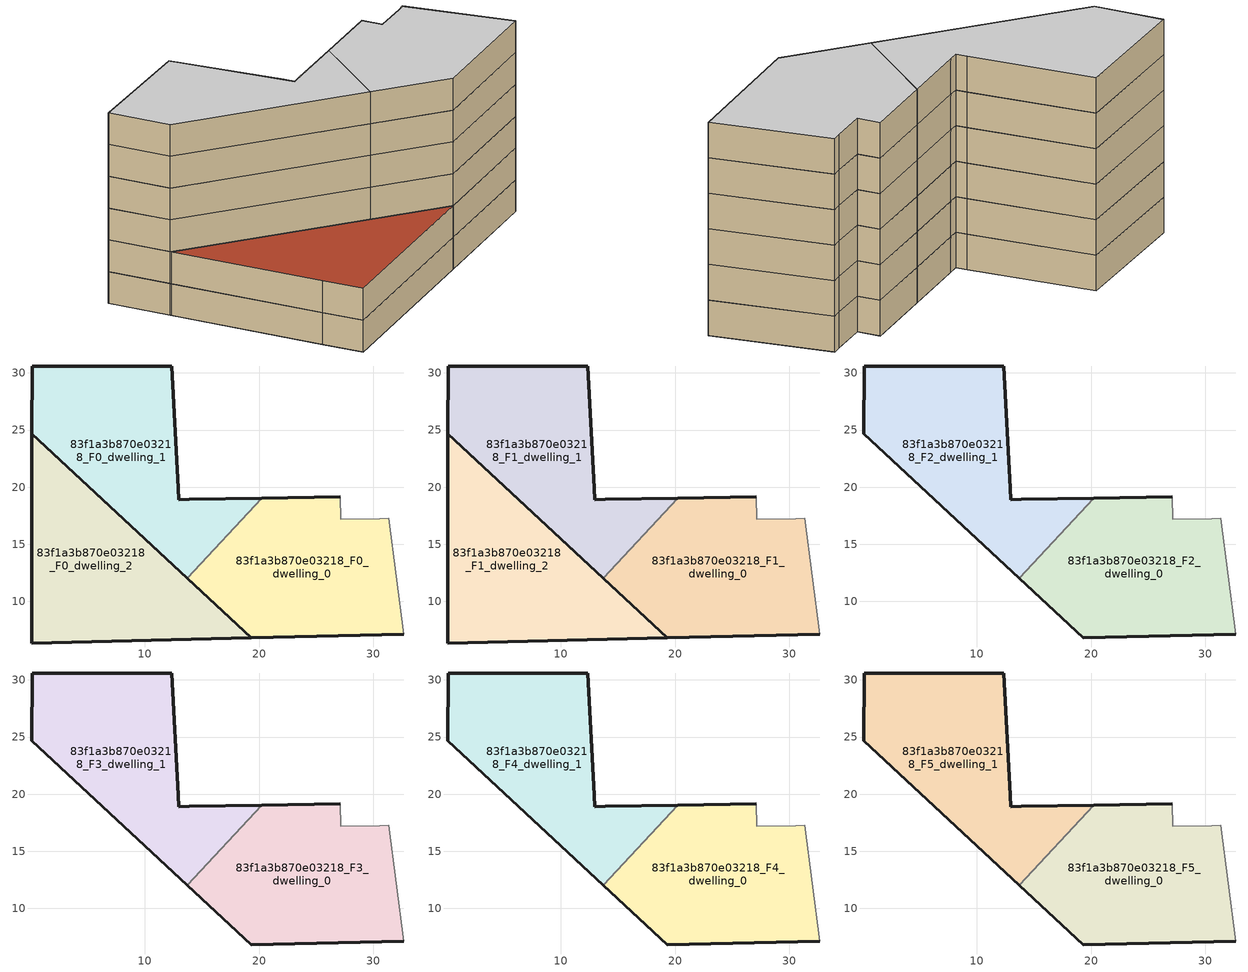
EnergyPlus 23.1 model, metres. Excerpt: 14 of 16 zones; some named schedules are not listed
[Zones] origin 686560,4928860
83f1a3b870e03218_F0_dwelling_0
 floor ground (EU_floor_Construction): 32.69,7.09 31.36,17.26 30.55,17.21 27.16,17.2 27.13,19.14 20.22,19.03 13.69,12.03 19.32,6.78 z0
 wall outside (EU_wall_Construction): 32.69,7.09 19.32,6.78 13.69,12.03 / 20.22,19.03 27.13,19.14 z0:3
 wall adiabatic (EU_wall_Construction): 27.13,19.14 27.16,17.2 30.55,17.21 31.36,17.26 32.69,7.09 z0:3
 wall to 83f1a3b870e03218_F0_dwelling_1 (EU_wall_Construction): 13.69,12.03 20.22,19.03 z0:3
83f1a3b870e03218_F0_dwelling_1
 floor ground (EU_floor_Construction): 13.69,12.03 20.22,19.03 13.87,18.92 12.96,18.9 12.92,19.88 12.34,30.57 0.11,30.61 0.1,24.69 z0
 wall outside (EU_wall_Construction): 13.69,12.03 0.1,24.69 0.11,30.61 12.34,30.57 12.92,19.88 12.96,18.9 13.87,18.92 20.22,19.03 z0:3
83f1a3b870e03218_F0_dwelling_2
 floor ground (EU_floor_Construction): 19.32,6.78 0.1,24.69 0.06,10.15 0.1,6.34 z0
 wall outside (EU_wall_Construction): 0.1,24.69 19.32,6.78 0.1,6.34 0.06,10.15 0.1,24.69 z0:3
83f1a3b870e03218_F1_dwelling_0
 floor to 83f1a3b870e03218_F0_dwelling_0 (EU_floor_Construction): 32.69,7.09 31.36,17.26 30.55,17.21 27.16,17.2 27.13,19.14 20.22,19.03 13.69,12.03 19.32,6.78 z3
 wall outside (EU_wall_Construction): 32.69,7.09 19.32,6.78 13.69,12.03 / 20.22,19.03 27.13,19.14 z3:6
 wall adiabatic (EU_wall_Construction): 27.13,19.14 27.16,17.2 30.55,17.21 31.36,17.26 32.69,7.09 z3:6
 wall to 83f1a3b870e03218_F1_dwelling_1 (EU_wall_Construction): 13.69,12.03 20.22,19.03 z3:6
83f1a3b870e03218_F1_dwelling_1
 floor to 83f1a3b870e03218_F0_dwelling_1 (EU_floor_Construction): 13.69,12.03 20.22,19.03 13.87,18.92 12.96,18.9 12.92,19.88 12.34,30.57 0.11,30.61 0.1,24.69 z3
 wall outside (EU_wall_Construction): 13.69,12.03 0.1,24.69 0.11,30.61 12.34,30.57 12.92,19.88 12.96,18.9 13.87,18.92 20.22,19.03 z3:6
83f1a3b870e03218_F1_dwelling_2
 floor to 83f1a3b870e03218_F0_dwelling_2 (EU_floor_Construction): 19.32,6.78 0.1,24.69 0.06,10.15 0.1,6.34 z3
 wall outside (EU_wall_Construction): 0.1,24.69 19.32,6.78 0.1,6.34 0.06,10.15 0.1,24.69 z3:6
 roof outside (EU_roof_Construction): 19.32,6.78 0.1,6.34 0.06,10.15 0.1,24.69 z6
83f1a3b870e03218_F2_dwelling_0
 floor to 83f1a3b870e03218_F1_dwelling_0 (EU_floor_Construction): 32.69,7.09 31.36,17.26 30.55,17.21 27.16,17.2 27.13,19.14 20.22,19.03 13.69,12.03 19.32,6.78 z6
 wall outside (EU_wall_Construction): 32.69,7.09 19.32,6.78 13.69,12.03 / 20.22,19.03 27.13,19.14 z6:9
 wall adiabatic (EU_wall_Construction): 27.13,19.14 27.16,17.2 30.55,17.21 31.36,17.26 32.69,7.09 z6:9
 wall to 83f1a3b870e03218_F2_dwelling_1 (EU_wall_Construction): 13.69,12.03 20.22,19.03 z6:9
83f1a3b870e03218_F2_dwelling_1
 floor to 83f1a3b870e03218_F1_dwelling_1 (EU_floor_Construction): 13.69,12.03 20.22,19.03 13.87,18.92 12.96,18.9 12.92,19.88 12.34,30.57 0.11,30.61 0.1,24.69 z6
 wall outside (EU_wall_Construction): 13.69,12.03 0.1,24.69 0.11,30.61 12.34,30.57 12.92,19.88 12.96,18.9 13.87,18.92 20.22,19.03 z6:9
83f1a3b870e03218_F3_dwelling_0
 floor to 83f1a3b870e03218_F2_dwelling_0 (EU_floor_Construction): 32.69,7.09 31.36,17.26 30.55,17.21 27.16,17.2 27.13,19.14 20.22,19.03 13.69,12.03 19.32,6.78 z9
 wall outside (EU_wall_Construction): 32.69,7.09 19.32,6.78 13.69,12.03 / 20.22,19.03 27.13,19.14 z9:12
 wall adiabatic (EU_wall_Construction): 27.13,19.14 27.16,17.2 30.55,17.21 31.36,17.26 32.69,7.09 z9:12
 wall to 83f1a3b870e03218_F3_dwelling_1 (EU_wall_Construction): 13.69,12.03 20.22,19.03 z9:12
83f1a3b870e03218_F3_dwelling_1
 floor to 83f1a3b870e03218_F2_dwelling_1 (EU_floor_Construction): 13.69,12.03 20.22,19.03 13.87,18.92 12.96,18.9 12.92,19.88 12.34,30.57 0.11,30.61 0.1,24.69 z9
 wall outside (EU_wall_Construction): 13.69,12.03 0.1,24.69 0.11,30.61 12.34,30.57 12.92,19.88 12.96,18.9 13.87,18.92 20.22,19.03 z9:12
83f1a3b870e03218_F4_dwelling_0
 floor to 83f1a3b870e03218_F3_dwelling_0 (EU_floor_Construction): 32.69,7.09 31.36,17.26 30.55,17.21 27.16,17.2 27.13,19.14 20.22,19.03 13.69,12.03 19.32,6.78 z12
 wall outside (EU_wall_Construction): 32.69,7.09 19.32,6.78 13.69,12.03 / 20.22,19.03 27.13,19.14 z12:15
 wall adiabatic (EU_wall_Construction): 27.13,19.14 27.16,17.2 30.55,17.21 31.36,17.26 32.69,7.09 z12:15
 wall to 83f1a3b870e03218_F4_dwelling_1 (EU_wall_Construction): 13.69,12.03 20.22,19.03 z12:15
83f1a3b870e03218_F4_dwelling_1
 floor to 83f1a3b870e03218_F3_dwelling_1 (EU_floor_Construction): 13.69,12.03 20.22,19.03 13.87,18.92 12.96,18.9 12.92,19.88 12.34,30.57 0.11,30.61 0.1,24.69 z12
 wall outside (EU_wall_Construction): 13.69,12.03 0.1,24.69 0.11,30.61 12.34,30.57 12.92,19.88 12.96,18.9 13.87,18.92 20.22,19.03 z12:15
83f1a3b870e03218_F5_dwelling_0
 floor to 83f1a3b870e03218_F4_dwelling_0 (EU_floor_Construction): 32.69,7.09 31.36,17.26 30.55,17.21 27.16,17.2 27.13,19.14 20.22,19.03 13.69,12.03 19.32,6.78 z15
 wall outside (EU_wall_Construction): 32.69,7.09 19.32,6.78 13.69,12.03 / 20.22,19.03 27.13,19.14 z15:18
 wall adiabatic (EU_wall_Construction): 27.13,19.14 27.16,17.2 30.55,17.21 31.36,17.26 32.69,7.09 z15:18
 wall to 83f1a3b870e03218_F5_dwelling_1 (EU_wall_Construction): 13.69,12.03 20.22,19.03 z15:18
 ceiling to 83f1a3b870e03218_F6_dwelling_0 (EU_floor_Construction): 31.36,17.26 32.69,7.09 19.32,6.78 13.69,12.03 20.22,19.03 27.13,19.14 27.16,17.2 30.55,17.21 z18
83f1a3b870e03218_F5_dwelling_1
 floor to 83f1a3b870e03218_F4_dwelling_1 (EU_floor_Construction): 13.69,12.03 20.22,19.03 13.87,18.92 12.96,18.9 12.92,19.88 12.34,30.57 0.11,30.61 0.1,24.69 z15
 wall outside (EU_wall_Construction): 13.69,12.03 0.1,24.69 0.11,30.61 12.34,30.57 12.92,19.88 12.96,18.9 13.87,18.92 20.22,19.03 z15:18
 ceiling to 83f1a3b870e03218_F6_dwelling_1 (EU_floor_Construction): 12.34,30.57 12.92,19.88 12.96,18.9 13.87,18.92 20.22,19.03 13.69,12.03 0.1,24.69 0.11,30.61 z18
[Building]
EU S2 Campaign: North Axis=0; Terrain=City; Solar Distribution=FullExterior
[Site:Location]
Bologna: Latitude=44.5; Longitude=11.25; Time Zone=1; Elevation=37
[SizingPeriod:WeatherFileDays]
AnnualSizingPeriod: Begin Month=1; Begin Day of Month=1; End Month=12; End Day of Month=31; Day of Week for Start Day=Monday; Use Weather File Daylight Saving Period=No; Use Weather File Rain and Snow Indicators=No
[MATERIAL]
EU_InternalMass_Material: Roughness=MediumRough; Thickness=0.1; Conductivity=1; Density=1800; Specific Heat=900; Thermal Absorptance=0.9; Solar Absorptance=0.7; Visible Absorptance=0.7
[MATERIAL:NOMASS] Roughness=MediumRough; Thermal Absorptance=0.9; Solar Absorptance=0.7; Visible Absorptance=0.7
Name | Thermal Resistance
EU_wall_NoMass | 0.905828
EU_roof_NoMass | 0.37593
EU_floor_NoMass | 0.67114
[CONSTRUCTION]
EU_wall_Construction: EU_wall_NoMass
EU_roof_Construction: EU_roof_NoMass
EU_floor_Construction: EU_floor_NoMass
EU_InternalMass_Construction: EU_InternalMass_Material
[ZONE] Type=1; Multiplier=1; Ceiling Height=autocalculate; Floor Area=autocalculate; Part of Total Floor Area=Yes
Name | Volume
83f1a3b870e03218_F0_dwelling_0; 83f1a3b870e03218_F1_dwelling_0; 83f1a3b870e03218_F2_dwelling_0; 83f1a3b870e03218_F3_dwelling_0; 83f1a3b870e03218_F4_dwelling_0; 83f1a3b870e03218_F5_dwelling_0 | 529.904
83f1a3b870e03218_F0_dwelling_1 | 529.924
83f1a3b870e03218_F1_dwelling_1; 83f1a3b870e03218_F2_dwelling_1; 83f1a3b870e03218_F3_dwelling_1; 83f1a3b870e03218_F4_dwelling_1; 83f1a3b870e03218_F5_dwelling_1 | 529.923
83f1a3b870e03218_F0_dwelling_2 | 529.918
83f1a3b870e03218_F1_dwelling_2 | 529.917
[INTERNALMASS] Construction=EU_InternalMass_Construction
Name | Zone or ZoneList | Surface Area
83f1a3b870e03218_F0_dwelling_0_EU_InternalMass | 83f1a3b870e03218_F0_dwelling_0 | 176.636
83f1a3b870e03218_F0_dwelling_1_EU_InternalMass | 83f1a3b870e03218_F0_dwelling_1 | 176.639
83f1a3b870e03218_F0_dwelling_2_EU_InternalMass | 83f1a3b870e03218_F0_dwelling_2 | 176.64
83f1a3b870e03218_F1_dwelling_0_EU_InternalMass | 83f1a3b870e03218_F1_dwelling_0 | 176.636
83f1a3b870e03218_F1_dwelling_1_EU_InternalMass | 83f1a3b870e03218_F1_dwelling_1 | 176.639
83f1a3b870e03218_F1_dwelling_2_EU_InternalMass | 83f1a3b870e03218_F1_dwelling_2 | 176.64
83f1a3b870e03218_F2_dwelling_0_EU_InternalMass | 83f1a3b870e03218_F2_dwelling_0 | 264.959
83f1a3b870e03218_F2_dwelling_1_EU_InternalMass | 83f1a3b870e03218_F2_dwelling_1 | 264.946
83f1a3b870e03218_F3_dwelling_0_EU_InternalMass | 83f1a3b870e03218_F3_dwelling_0 | 264.959
83f1a3b870e03218_F3_dwelling_1_EU_InternalMass | 83f1a3b870e03218_F3_dwelling_1 | 264.946
83f1a3b870e03218_F4_dwelling_0_EU_InternalMass | 83f1a3b870e03218_F4_dwelling_0 | 264.959
83f1a3b870e03218_F4_dwelling_1_EU_InternalMass | 83f1a3b870e03218_F4_dwelling_1 | 264.946
83f1a3b870e03218_F5_dwelling_0_EU_InternalMass | 83f1a3b870e03218_F5_dwelling_0 | 264.959
83f1a3b870e03218_F5_dwelling_1_EU_InternalMass | 83f1a3b870e03218_F5_dwelling_1 | 264.946
[OTHEREQUIPMENT] Fuel Type=Electricity; Design Level Calculation Method=Watts/Area; Power per Zone Floor Area=1; Fraction Latent=0; Fraction Radiant=0; Fraction Lost=0; Carbon Dioxide Generation Rate=0; EndUse Subcategory=EU_Step8_InternalGains
Name | Zone or ZoneList or Space or SpaceList | Schedule
EU_Step8_InternalGain_83f1a3b870e03218_F0_dwelling_0_f000 | 83f1a3b870e03218_F0_dwelling_0 | EU_Step8_GainSchedule_83f1a3b870e03218_F0_dwelling_0_f000
EU_Step8_InternalGain_83f1a3b870e03218_F0_dwelling_1_f000 | 83f1a3b870e03218_F0_dwelling_1 | EU_Step8_GainSchedule_83f1a3b870e03218_F0_dwelling_1_f000
EU_Step8_InternalGain_83f1a3b870e03218_F0_dwelling_2_f000 | 83f1a3b870e03218_F0_dwelling_2 | EU_Step8_GainSchedule_83f1a3b870e03218_F0_dwelling_2_f000
EU_Step8_InternalGain_83f1a3b870e03218_F1_dwelling_0_f000 | 83f1a3b870e03218_F1_dwelling_0 | EU_Step8_GainSchedule_83f1a3b870e03218_F1_dwelling_0_f000
EU_Step8_InternalGain_83f1a3b870e03218_F1_dwelling_1_f000 | 83f1a3b870e03218_F1_dwelling_1 | EU_Step8_GainSchedule_83f1a3b870e03218_F1_dwelling_1_f000
EU_Step8_InternalGain_83f1a3b870e03218_F1_dwelling_2_f000 | 83f1a3b870e03218_F1_dwelling_2 | EU_Step8_GainSchedule_83f1a3b870e03218_F1_dwelling_2_f000
EU_Step8_InternalGain_83f1a3b870e03218_F2_dwelling_0_f000 | 83f1a3b870e03218_F2_dwelling_0 | EU_Step8_GainSchedule_83f1a3b870e03218_F2_dwelling_0_f000
EU_Step8_InternalGain_83f1a3b870e03218_F2_dwelling_1_f000 | 83f1a3b870e03218_F2_dwelling_1 | EU_Step8_GainSchedule_83f1a3b870e03218_F2_dwelling_1_f000
EU_Step8_InternalGain_83f1a3b870e03218_F3_dwelling_0_f000 | 83f1a3b870e03218_F3_dwelling_0 | EU_Step8_GainSchedule_83f1a3b870e03218_F3_dwelling_0_f000
EU_Step8_InternalGain_83f1a3b870e03218_F3_dwelling_1_f000 | 83f1a3b870e03218_F3_dwelling_1 | EU_Step8_GainSchedule_83f1a3b870e03218_F3_dwelling_1_f000
EU_Step8_InternalGain_83f1a3b870e03218_F4_dwelling_0_f000 | 83f1a3b870e03218_F4_dwelling_0 | EU_Step8_GainSchedule_83f1a3b870e03218_F4_dwelling_0_f000
EU_Step8_InternalGain_83f1a3b870e03218_F4_dwelling_1_f000 | 83f1a3b870e03218_F4_dwelling_1 | EU_Step8_GainSchedule_83f1a3b870e03218_F4_dwelling_1_f000
EU_Step8_InternalGain_83f1a3b870e03218_F5_dwelling_0_f000 | 83f1a3b870e03218_F5_dwelling_0 | EU_Step8_GainSchedule_83f1a3b870e03218_F5_dwelling_0_f000
EU_Step8_InternalGain_83f1a3b870e03218_F5_dwelling_1_f000 | 83f1a3b870e03218_F5_dwelling_1 | EU_Step8_GainSchedule_83f1a3b870e03218_F5_dwelling_1_f000
[ZONEVENTILATION:DESIGNFLOWRATE] Schedule=EU_AlwaysOn; Design Flow Rate Calculation Method=AirChanges/Hour; Air Changes per Hour=0.73129; Ventilation Type=Natural; Fan Pressure Rise=0; Fan Total Efficiency=1; Constant Term Coefficient=1; Temperature Term Coefficient=0; Velocity Term Coefficient=0; Velocity Squared Term Coefficient=0; Minimum Indoor Temperature=-100; Maximum Indoor Temperature=100; Delta Temperature=-100; Minimum Outdoor Temperature=-100; Maximum Outdoor Temperature=100; Maximum Wind Speed=40
Name | Zone or ZoneList or Space or SpaceList
EU_ConstantAir_83f1a3b870e03218_F0_dwelling_0 | 83f1a3b870e03218_F0_dwelling_0
EU_ConstantAir_83f1a3b870e03218_F0_dwelling_1 | 83f1a3b870e03218_F0_dwelling_1
EU_ConstantAir_83f1a3b870e03218_F0_dwelling_2 | 83f1a3b870e03218_F0_dwelling_2
EU_ConstantAir_83f1a3b870e03218_F1_dwelling_0 | 83f1a3b870e03218_F1_dwelling_0
EU_ConstantAir_83f1a3b870e03218_F1_dwelling_1 | 83f1a3b870e03218_F1_dwelling_1
EU_ConstantAir_83f1a3b870e03218_F1_dwelling_2 | 83f1a3b870e03218_F1_dwelling_2
EU_ConstantAir_83f1a3b870e03218_F2_dwelling_0 | 83f1a3b870e03218_F2_dwelling_0
EU_ConstantAir_83f1a3b870e03218_F2_dwelling_1 | 83f1a3b870e03218_F2_dwelling_1
EU_ConstantAir_83f1a3b870e03218_F3_dwelling_0 | 83f1a3b870e03218_F3_dwelling_0
EU_ConstantAir_83f1a3b870e03218_F3_dwelling_1 | 83f1a3b870e03218_F3_dwelling_1
EU_ConstantAir_83f1a3b870e03218_F4_dwelling_0 | 83f1a3b870e03218_F4_dwelling_0
EU_ConstantAir_83f1a3b870e03218_F4_dwelling_1 | 83f1a3b870e03218_F4_dwelling_1
EU_ConstantAir_83f1a3b870e03218_F5_dwelling_0 | 83f1a3b870e03218_F5_dwelling_0
EU_ConstantAir_83f1a3b870e03218_F5_dwelling_1 | 83f1a3b870e03218_F5_dwelling_1
[HVACTEMPLATE:THERMOSTAT] Constant Heating Setpoint=20; Constant Cooling Setpoint=50
EU_HeatOnly_83f1a3b870e03218_F0_dwelling_0; EU_HeatOnly_83f1a3b870e03218_F0_dwelling_1; EU_HeatOnly_83f1a3b870e03218_F0_dwelling_2; EU_HeatOnly_83f1a3b870e03218_F1_dwelling_0; EU_HeatOnly_83f1a3b870e03218_F1_dwelling_1; EU_HeatOnly_83f1a3b870e03218_F1_dwelling_2; EU_HeatOnly_83f1a3b870e03218_F2_dwelling_0; EU_HeatOnly_83f1a3b870e03218_F2_dwelling_1; EU_HeatOnly_83f1a3b870e03218_F3_dwelling_0; EU_HeatOnly_83f1a3b870e03218_F3_dwelling_1; EU_HeatOnly_83f1a3b870e03218_F4_dwelling_0; EU_HeatOnly_83f1a3b870e03218_F4_dwelling_1; EU_HeatOnly_83f1a3b870e03218_F5_dwelling_0; EU_HeatOnly_83f1a3b870e03218_F5_dwelling_1; EU_HeatOnly_83f1a3b870e03218_F6_dwelling_0; EU_HeatOnly_83f1a3b870e03218_F6_dwelling_1
[HVACTEMPLATE:ZONE:IDEALLOADSAIRSYSTEM] System Availability Schedule=EU_AlwaysOn; Maximum Heating Supply Air Temperature=50; Minimum Cooling Supply Air Temperature=13; Maximum Heating Supply Air Humidity Ratio=0.0156; Minimum Cooling Supply Air Humidity Ratio=0.0077; Heating Limit=NoLimit; Cooling Limit=NoLimit; Heating Availability Schedule=EU_AlwaysOn; Cooling Availability Schedule=EU_CoolingOff; Dehumidification Control Type=ConstantSensibleHeatRatio; Cooling Sensible Heat Ratio=0.7; Dehumidification Setpoint=60; Humidification Control Type=None; Humidification Setpoint=30; Outdoor Air Method=None; Outdoor Air Flow Rate per Person=0.00944; Outdoor Air Flow Rate per Zone Floor Area=0; Outdoor Air Flow Rate per Zone=0; Demand Controlled Ventilation Type=None; Outdoor Air Economizer Type=NoEconomizer; Heat Recovery Type=None; Sensible Heat Recovery Effectiveness=0.7; Latent Heat Recovery Effectiveness=0.65
Name | Template Thermostat
83f1a3b870e03218_F0_dwelling_0 | EU_HeatOnly_83f1a3b870e03218_F0_dwelling_0
83f1a3b870e03218_F0_dwelling_1 | EU_HeatOnly_83f1a3b870e03218_F0_dwelling_1
83f1a3b870e03218_F0_dwelling_2 | EU_HeatOnly_83f1a3b870e03218_F0_dwelling_2
83f1a3b870e03218_F1_dwelling_0 | EU_HeatOnly_83f1a3b870e03218_F1_dwelling_0
83f1a3b870e03218_F1_dwelling_1 | EU_HeatOnly_83f1a3b870e03218_F1_dwelling_1
83f1a3b870e03218_F1_dwelling_2 | EU_HeatOnly_83f1a3b870e03218_F1_dwelling_2
83f1a3b870e03218_F2_dwelling_0 | EU_HeatOnly_83f1a3b870e03218_F2_dwelling_0
83f1a3b870e03218_F2_dwelling_1 | EU_HeatOnly_83f1a3b870e03218_F2_dwelling_1
83f1a3b870e03218_F3_dwelling_0 | EU_HeatOnly_83f1a3b870e03218_F3_dwelling_0
83f1a3b870e03218_F3_dwelling_1 | EU_HeatOnly_83f1a3b870e03218_F3_dwelling_1
83f1a3b870e03218_F4_dwelling_0 | EU_HeatOnly_83f1a3b870e03218_F4_dwelling_0
83f1a3b870e03218_F4_dwelling_1 | EU_HeatOnly_83f1a3b870e03218_F4_dwelling_1
83f1a3b870e03218_F5_dwelling_0 | EU_HeatOnly_83f1a3b870e03218_F5_dwelling_0
83f1a3b870e03218_F5_dwelling_1 | EU_HeatOnly_83f1a3b870e03218_F5_dwelling_1
[SIZING:ZONE] Zone Cooling Design Supply Air Temperature Input Method=SupplyAirTemperature; Zone Cooling Design Supply Air Temperature=13; Zone Heating Design Supply Air Temperature Input Method=SupplyAirTemperature; Zone Heating Design Supply Air Temperature=50; Zone Cooling Design Supply Air Humidity Ratio=0.008; Zone Heating Design Supply Air Humidity Ratio=0.008; Cooling Design Air Flow Method=DesignDay; Cooling Design Air Flow Rate=0; Cooling Minimum Air Flow per Zone Floor Area=0.000762; Cooling Minimum Air Flow=0; Cooling Minimum Air Flow Fraction=0.2; Heating Design Air Flow Method=DesignDay; Heating Design Air Flow Rate=0; Heating Maximum Air Flow per Zone Floor Area=0.002032; Heating Maximum Air Flow=0.141576; Heating Maximum Air Flow Fraction=0.3; Account for Dedicated Outdoor Air System=No; Dedicated Outdoor Air System Control Strategy=NeutralSupplyAir; Dedicated Outdoor Air Low Setpoint Temperature for Design=autosize; Dedicated Outdoor Air High Setpoint Temperature for Design=autosize; Zone Load Sizing Method=Sensible Load Only No Latent Load; Zone Latent Cooling Design Supply Air Humidity Ratio Input Method=HumidityRatioDifference; Zone Cooling Design Supply Air Humidity Ratio Difference=0.005; Zone Latent Heating Design Supply Air Humidity Ratio Input Method=HumidityRatioDifference; Zone Humidification Design Supply Air Humidity Ratio Difference=0.005
83f1a3b870e03218_F0_dwelling_0; 83f1a3b870e03218_F0_dwelling_1; 83f1a3b870e03218_F0_dwelling_2; 83f1a3b870e03218_F1_dwelling_0; 83f1a3b870e03218_F1_dwelling_1; 83f1a3b870e03218_F1_dwelling_2; 83f1a3b870e03218_F2_dwelling_0; 83f1a3b870e03218_F2_dwelling_1; 83f1a3b870e03218_F3_dwelling_0; 83f1a3b870e03218_F3_dwelling_1; 83f1a3b870e03218_F4_dwelling_0; 83f1a3b870e03218_F4_dwelling_1; 83f1a3b870e03218_F5_dwelling_0; 83f1a3b870e03218_F5_dwelling_1
[SCHEDULE:FILE] Column Number=1; Rows to Skip at Top=0; Number of Hours of Data=8760; Column Separator=Comma; Interpolate to Timestep=No; Minutes per Item=60; Adjust Schedule for Daylight Savings=Yes
Name | File
EU_Step8_GainSchedule_83f1a3b870e03218_F0_dwelling_0_f000 | ../../schedules/83f1a3b870e03218/83f1a3b870e03218_F0_dwelling_0_f000_gain.csv
EU_Step8_GainSchedule_83f1a3b870e03218_F0_dwelling_1_f000 | ../../schedules/83f1a3b870e03218/83f1a3b870e03218_F0_dwelling_1_f000_gain.csv
EU_Step8_GainSchedule_83f1a3b870e03218_F0_dwelling_2_f000 | ../../schedules/83f1a3b870e03218/83f1a3b870e03218_F0_dwelling_2_f000_gain.csv
EU_Step8_GainSchedule_83f1a3b870e03218_F1_dwelling_0_f000 | ../../schedules/83f1a3b870e03218/83f1a3b870e03218_F1_dwelling_0_f000_gain.csv
